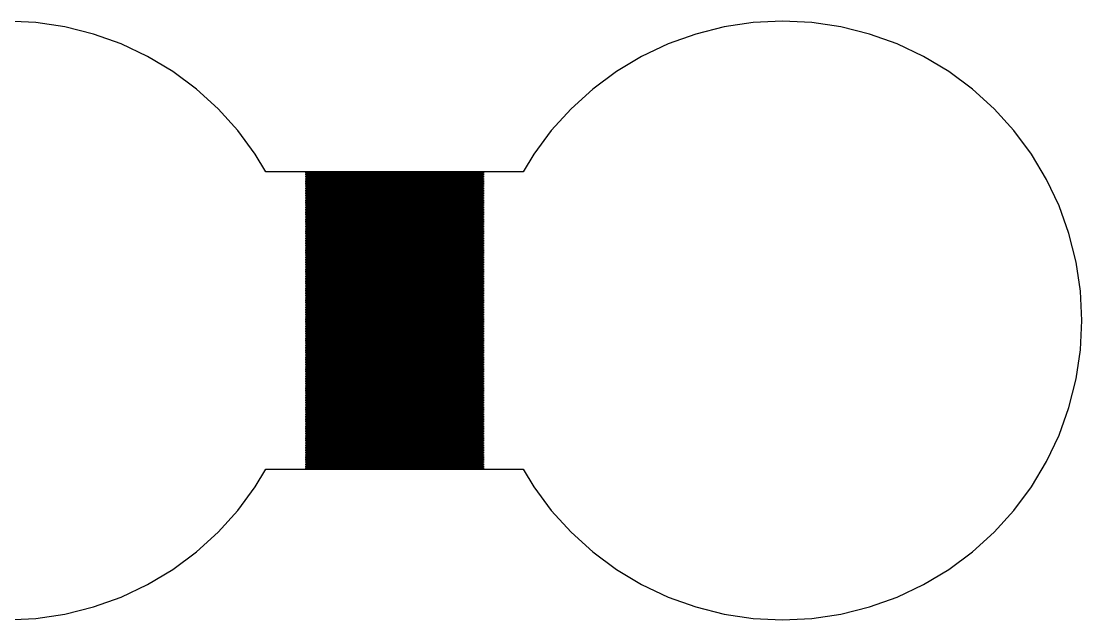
# Model space of a CAD drawing. Extents: x -5 to 101, y -4 to 66.
# Drawn here: x 7.67 to 19.97, y 5.03 to 11.97 of the extents above; entities that cross this region are included whole.
import ezdxf

# ---------------------------------------------------------------- set-up
doc = ezdxf.new("R2010")
doc.units = 0

msp = doc.modelspace()

# ---------------------------------------------------------------- linework, layer by layer
for p, q in [((7.84013, 11.9533), (7.5, 11.97)), ((8.17697, 11.9033), (7.84013, 11.9533)), ((16.1599, 11.9533), (15.823, 11.9033)), ((16.5, 11.97), (16.1599, 11.9533)), ((16.8401, 11.9533), (16.5, 11.97)), ((17.177, 11.9033), (16.8401, 11.9533)), ((8.50729, 11.8206), (8.17697, 11.9033)), ((8.82793, 11.7059), (8.50729, 11.8206)), ((15.4927, 11.8206), (15.1721, 11.7059)), ((15.823, 11.9033), (15.4927, 11.8206)), ((17.5073, 11.8206), (17.177, 11.9033)), ((17.8279, 11.7059), (17.5073, 11.8206)), ((9.13576, 11.5603), (8.82793, 11.7059)), ((15.1721, 11.7059), (14.8642, 11.5603)), ((18.1357, 11.5603), (17.8279, 11.7059)), ((9.42784, 11.3852), (9.13576, 11.5603)), ((14.8642, 11.5603), (14.5722, 11.3852)), ((18.4278, 11.3852), (18.1357, 11.5603)), ((9.70135, 11.1823), (9.42784, 11.3852)), ((14.5722, 11.3852), (14.2986, 11.1823)), ((18.7013, 11.1823), (18.4278, 11.3852)), ((9.95367, 10.9537), (9.70135, 11.1823)), ((14.2986, 11.1823), (14.0463, 10.9537)), ((18.9537, 10.9537), (18.7013, 11.1823)), ((10.1824, 10.7013), (9.95367, 10.9537)), ((14.0463, 10.9537), (13.8176, 10.7013)), ((19.1823, 10.7013), (18.9537, 10.9537)), ((10.3852, 10.4278), (10.1824, 10.7013)), ((13.8176, 10.7013), (13.6148, 10.4278)), ((19.3852, 10.4278), (19.1823, 10.7013)), ((10.5068, 10.225), (10.3852, 10.4278)), ((13.6148, 10.4278), (13.4932, 10.225)), ((19.5603, 10.1357), (19.3852, 10.4278)), ((13.4932, 10.225), (10.5068, 10.225)), ((10.97, 10.205), (10.97, 10.215)), ((10.97, 10.215), (13.03, 10.215)), ((13.03, 10.215), (13.03, 10.205)), ((13.03, 10.205), (10.97, 10.205)), ((10.97, 10.185), (10.97, 10.195)), ((10.97, 10.195), (13.03, 10.195)), ((13.03, 10.185), (10.97, 10.185)), ((10.97, 10.165), (10.97, 10.175)), ((10.97, 10.175), (13.03, 10.175)), ((13.03, 10.165), (10.97, 10.165)), ((10.97, 10.145), (10.97, 10.155)), ((10.97, 10.155), (13.03, 10.155)), ((13.03, 10.145), (10.97, 10.145)), ((10.97, 10.125), (10.97, 10.135)), ((10.97, 10.135), (13.03, 10.135)), ((13.03, 10.125), (10.97, 10.125)), ((10.97, 10.105), (10.97, 10.115)), ((10.97, 10.115), (13.03, 10.115)), ((13.03, 10.105), (10.97, 10.105)), ((10.97, 10.085), (10.97, 10.095)), ((10.97, 10.095), (13.03, 10.095)), ((13.03, 10.195), (13.03, 10.185)), ((13.03, 10.175), (13.03, 10.165)), ((13.03, 10.155), (13.03, 10.145)), ((13.03, 10.135), (13.03, 10.125)), ((13.03, 10.115), (13.03, 10.105)), ((13.03, 10.095), (13.03, 10.085)), ((19.7059, 9.82791), (19.5603, 10.1357)), ((13.03, 10.085), (10.97, 10.085)), ((10.97, 10.065), (10.97, 10.075)), ((10.97, 10.075), (13.03, 10.075)), ((13.03, 10.065), (10.97, 10.065)), ((10.97, 10.045), (10.97, 10.055)), ((10.97, 10.055), (13.03, 10.055)), ((13.03, 10.045), (10.97, 10.045)), ((10.97, 10.025), (10.97, 10.035)), ((10.97, 10.035), (13.03, 10.035)), ((13.03, 10.025), (10.97, 10.025)), ((10.97, 10.005), (10.97, 10.015)), ((10.97, 10.015), (13.03, 10.015)), ((13.03, 10.005), (10.97, 10.005)), ((10.97, 9.98499), (10.97, 9.995)), ((10.97, 9.995), (13.03, 9.995)), ((13.03, 9.98499), (10.97, 9.98499)), ((10.97, 9.965), (10.97, 9.97499)), ((10.97, 9.97499), (13.03, 9.97499)), ((13.03, 9.965), (10.97, 9.965)), ((13.03, 10.075), (13.03, 10.065)), ((13.03, 10.055), (13.03, 10.045)), ((13.03, 10.035), (13.03, 10.025)), ((13.03, 10.015), (13.03, 10.005)), ((13.03, 9.995), (13.03, 9.98499)), ((13.03, 9.97499), (13.03, 9.965)), ((10.97, 9.94499), (10.97, 9.95499)), ((10.97, 9.95499), (13.03, 9.95499)), ((13.03, 9.94499), (10.97, 9.94499)), ((10.97, 9.92499), (10.97, 9.935)), ((10.97, 9.935), (13.03, 9.935)), ((13.03, 9.92499), (10.97, 9.92499)), ((10.97, 9.905), (10.97, 9.91499)), ((10.97, 9.91499), (13.03, 9.91499)), ((13.03, 9.905), (10.97, 9.905)), ((10.97, 9.88499), (10.97, 9.89499)), ((10.97, 9.89499), (13.03, 9.89499)), ((13.03, 9.88499), (10.97, 9.88499)), ((10.97, 9.86499), (10.97, 9.875)), ((10.97, 9.875), (13.03, 9.875)), ((13.03, 9.86499), (10.97, 9.86499)), ((10.97, 9.84499), (10.97, 9.855)), ((10.97, 9.855), (13.03, 9.855)), ((13.03, 9.84499), (10.97, 9.84499)), ((13.03, 9.95499), (13.03, 9.94499)), ((13.03, 9.935), (13.03, 9.92499)), ((13.03, 9.91499), (13.03, 9.905)), ((13.03, 9.89499), (13.03, 9.88499)), ((13.03, 9.875), (13.03, 9.86499)), ((13.03, 9.855), (13.03, 9.84499)), ((10.97, 9.825), (10.97, 9.83499)), ((10.97, 9.83499), (13.03, 9.83499)), ((13.03, 9.825), (10.97, 9.825)), ((10.97, 9.80499), (10.97, 9.81499)), ((10.97, 9.81499), (13.03, 9.81499)), ((13.03, 9.80499), (10.97, 9.80499)), ((10.97, 9.78499), (10.97, 9.795)), ((10.97, 9.795), (13.03, 9.795)), ((13.03, 9.78499), (10.97, 9.78499)), ((10.97, 9.765), (10.97, 9.77499)), ((10.97, 9.77499), (13.03, 9.77499)), ((13.03, 9.765), (10.97, 9.765)), ((10.97, 9.745), (10.97, 9.75499)), ((10.97, 9.75499), (13.03, 9.75499)), ((13.03, 9.745), (10.97, 9.745)), ((10.97, 9.72499), (10.97, 9.73499)), ((10.97, 9.73499), (13.03, 9.73499)), ((13.03, 9.72499), (10.97, 9.72499)), ((13.03, 9.83499), (13.03, 9.825)), ((13.03, 9.81499), (13.03, 9.80499)), ((13.03, 9.795), (13.03, 9.78499)), ((13.03, 9.77499), (13.03, 9.765)), ((13.03, 9.75499), (13.03, 9.745)), ((13.03, 9.73499), (13.03, 9.72499)), ((19.8206, 9.50728), (19.7059, 9.82791)), ((10.97, 9.70499), (10.97, 9.715)), ((10.97, 9.715), (13.03, 9.715)), ((13.03, 9.70499), (10.97, 9.70499)), ((10.97, 9.685), (10.97, 9.69499)), ((10.97, 9.69499), (13.03, 9.69499)), ((13.03, 9.685), (10.97, 9.685)), ((10.97, 9.66499), (10.97, 9.67499)), ((10.97, 9.67499), (13.03, 9.67499)), ((13.03, 9.66499), (10.97, 9.66499)), ((10.97, 9.64499), (10.97, 9.655)), ((10.97, 9.655), (13.03, 9.655)), ((13.03, 9.64499), (10.97, 9.64499)), ((10.97, 9.625), (10.97, 9.63499)), ((10.97, 9.63499), (13.03, 9.63499)), ((13.03, 9.625), (10.97, 9.625)), ((10.97, 9.605), (10.97, 9.61499)), ((10.97, 9.61499), (13.03, 9.61499)), ((13.03, 9.605), (10.97, 9.605)), ((10.97, 9.58499), (10.97, 9.59499)), ((10.97, 9.59499), (13.03, 9.59499)), ((13.03, 9.715), (13.03, 9.70499)), ((13.03, 9.69499), (13.03, 9.685)), ((13.03, 9.67499), (13.03, 9.66499)), ((13.03, 9.655), (13.03, 9.64499)), ((13.03, 9.63499), (13.03, 9.625)), ((13.03, 9.61499), (13.03, 9.605)), ((13.03, 9.59499), (13.03, 9.58499)), ((13.03, 9.58499), (10.97, 9.58499)), ((10.97, 9.56499), (10.97, 9.575)), ((10.97, 9.575), (13.03, 9.575)), ((13.03, 9.56499), (10.97, 9.56499)), ((10.97, 9.545), (10.97, 9.55499)), ((10.97, 9.55499), (13.03, 9.55499)), ((13.03, 9.545), (10.97, 9.545)), ((10.97, 9.52499), (10.97, 9.53499)), ((10.97, 9.53499), (13.03, 9.53499)), ((13.03, 9.52499), (10.97, 9.52499)), ((10.97, 9.50499), (10.97, 9.515)), ((10.97, 9.515), (13.03, 9.515)), ((13.03, 9.50499), (10.97, 9.50499)), ((10.97, 9.48499), (10.97, 9.495)), ((10.97, 9.495), (13.03, 9.495)), ((13.03, 9.48499), (10.97, 9.48499)), ((10.97, 9.465), (10.97, 9.47499)), ((10.97, 9.47499), (13.03, 9.47499)), ((13.03, 9.575), (13.03, 9.56499)), ((13.03, 9.55499), (13.03, 9.545)), ((13.03, 9.53499), (13.03, 9.52499)), ((13.03, 9.515), (13.03, 9.50499)), ((13.03, 9.495), (13.03, 9.48499)), ((13.03, 9.47499), (13.03, 9.465)), ((19.9033, 9.17696), (19.8206, 9.50728)), ((13.03, 9.465), (10.97, 9.465)), ((10.97, 9.44499), (10.97, 9.45499)), ((10.97, 9.45499), (13.03, 9.45499)), ((13.03, 9.44499), (10.97, 9.44499)), ((10.97, 9.42499), (10.97, 9.435)), ((10.97, 9.435), (13.03, 9.435)), ((13.03, 9.42499), (10.97, 9.42499)), ((10.97, 9.405), (10.97, 9.41499)), ((10.97, 9.41499), (13.03, 9.41499)), ((13.03, 9.405), (10.97, 9.405)), ((10.97, 9.38499), (10.97, 9.39499)), ((10.97, 9.39499), (13.03, 9.39499)), ((13.03, 9.38499), (10.97, 9.38499)), ((10.97, 9.36499), (10.97, 9.375)), ((10.97, 9.375), (13.03, 9.375)), ((13.03, 9.36499), (10.97, 9.36499)), ((10.97, 9.34499), (10.97, 9.355)), ((10.97, 9.355), (13.03, 9.355)), ((13.03, 9.45499), (13.03, 9.44499)), ((13.03, 9.435), (13.03, 9.42499)), ((13.03, 9.41499), (13.03, 9.405)), ((13.03, 9.39499), (13.03, 9.38499)), ((13.03, 9.375), (13.03, 9.36499)), ((13.03, 9.355), (13.03, 9.34499)), ((13.03, 9.34499), (10.97, 9.34499)), ((10.97, 9.325), (10.97, 9.33499)), ((10.97, 9.33499), (13.03, 9.33499)), ((13.03, 9.325), (10.97, 9.325)), ((10.97, 9.30499), (10.97, 9.31499)), ((10.97, 9.31499), (13.03, 9.31499)), ((13.03, 9.30499), (10.97, 9.30499)), ((10.97, 9.28499), (10.97, 9.295)), ((10.97, 9.295), (13.03, 9.295)), ((13.03, 9.28499), (10.97, 9.28499)), ((10.97, 9.265), (10.97, 9.27499)), ((10.97, 9.27499), (13.03, 9.27499)), ((13.03, 9.265), (10.97, 9.265)), ((10.97, 9.245), (10.97, 9.25499)), ((10.97, 9.25499), (13.03, 9.25499)), ((13.03, 9.245), (10.97, 9.245)), ((10.97, 9.22499), (10.97, 9.23499)), ((10.97, 9.23499), (13.03, 9.23499)), ((13.03, 9.22499), (10.97, 9.22499)), ((13.03, 9.33499), (13.03, 9.325)), ((13.03, 9.31499), (13.03, 9.30499)), ((13.03, 9.295), (13.03, 9.28499)), ((13.03, 9.27499), (13.03, 9.265)), ((13.03, 9.25499), (13.03, 9.245)), ((13.03, 9.23499), (13.03, 9.22499)), ((10.97, 9.20499), (10.97, 9.215)), ((10.97, 9.215), (13.03, 9.215)), ((13.03, 9.20499), (10.97, 9.20499)), ((10.97, 9.185), (10.97, 9.19499)), ((10.97, 9.19499), (13.03, 9.19499)), ((13.03, 9.185), (10.97, 9.185)), ((10.97, 9.16499), (10.97, 9.17499)), ((10.97, 9.17499), (13.03, 9.17499)), ((13.03, 9.16499), (10.97, 9.16499)), ((10.97, 9.14499), (10.97, 9.155)), ((10.97, 9.155), (13.03, 9.155)), ((13.03, 9.14499), (10.97, 9.14499)), ((10.97, 9.125), (10.97, 9.13499)), ((10.97, 9.13499), (13.03, 9.13499)), ((13.03, 9.125), (10.97, 9.125)), ((10.97, 9.105), (10.97, 9.11499)), ((10.97, 9.11499), (13.03, 9.11499)), ((13.03, 9.105), (10.97, 9.105)), ((13.03, 9.215), (13.03, 9.20499)), ((13.03, 9.19499), (13.03, 9.185)), ((13.03, 9.17499), (13.03, 9.16499)), ((13.03, 9.155), (13.03, 9.14499)), ((13.03, 9.13499), (13.03, 9.125)), ((13.03, 9.11499), (13.03, 9.105)), ((19.9533, 8.84012), (19.9033, 9.17696)), ((10.97, 9.08499), (10.97, 9.09499)), ((10.97, 9.09499), (13.03, 9.09499)), ((13.03, 9.08499), (10.97, 9.08499)), ((10.97, 9.06499), (10.97, 9.075)), ((10.97, 9.075), (13.03, 9.075)), ((13.03, 9.06499), (10.97, 9.06499)), ((10.97, 9.045), (10.97, 9.05499)), ((10.97, 9.05499), (13.03, 9.05499)), ((13.03, 9.045), (10.97, 9.045)), ((10.97, 9.02499), (10.97, 9.03499)), ((10.97, 9.03499), (13.03, 9.03499)), ((13.03, 9.02499), (10.97, 9.02499)), ((10.97, 9.00499), (10.97, 9.015)), ((10.97, 9.015), (13.03, 9.015)), ((13.03, 9.00499), (10.97, 9.00499)), ((10.97, 8.98499), (10.97, 8.995)), ((10.97, 8.995), (13.03, 8.995)), ((13.03, 8.98499), (10.97, 8.98499)), ((13.03, 9.09499), (13.03, 9.08499)), ((13.03, 9.075), (13.03, 9.06499)), ((13.03, 9.05499), (13.03, 9.045)), ((13.03, 9.03499), (13.03, 9.02499)), ((13.03, 9.015), (13.03, 9.00499)), ((13.03, 8.995), (13.03, 8.98499)), ((10.97, 8.965), (10.97, 8.97499)), ((10.97, 8.97499), (13.03, 8.97499)), ((13.03, 8.965), (10.97, 8.965)), ((10.97, 8.94499), (10.97, 8.95499)), ((10.97, 8.95499), (13.03, 8.95499)), ((13.03, 8.94499), (10.97, 8.94499)), ((10.97, 8.92499), (10.97, 8.935)), ((10.97, 8.935), (13.03, 8.935)), ((13.03, 8.92499), (10.97, 8.92499)), ((10.97, 8.905), (10.97, 8.91499)), ((10.97, 8.91499), (13.03, 8.91499)), ((13.03, 8.905), (10.97, 8.905)), ((10.97, 8.88499), (10.97, 8.89499)), ((10.97, 8.89499), (13.03, 8.89499)), ((13.03, 8.88499), (10.97, 8.88499)), ((10.97, 8.86499), (10.97, 8.875)), ((10.97, 8.875), (13.03, 8.875)), ((13.03, 8.86499), (10.97, 8.86499)), ((13.03, 8.97499), (13.03, 8.965)), ((13.03, 8.95499), (13.03, 8.94499)), ((13.03, 8.935), (13.03, 8.92499)), ((13.03, 8.91499), (13.03, 8.905)), ((13.03, 8.89499), (13.03, 8.88499)), ((13.03, 8.875), (13.03, 8.86499)), ((10.97, 8.84499), (10.97, 8.855)), ((10.97, 8.855), (13.03, 8.855)), ((13.03, 8.84499), (10.97, 8.84499)), ((10.97, 8.825), (10.97, 8.83499)), ((10.97, 8.83499), (13.03, 8.83499)), ((13.03, 8.825), (10.97, 8.825)), ((10.97, 8.80499), (10.97, 8.81499)), ((10.97, 8.81499), (13.03, 8.81499)), ((13.03, 8.80499), (10.97, 8.80499)), ((10.97, 8.78499), (10.97, 8.795)), ((10.97, 8.795), (13.03, 8.795)), ((13.03, 8.78499), (10.97, 8.78499)), ((10.97, 8.765), (10.97, 8.77499)), ((10.97, 8.77499), (13.03, 8.77499)), ((13.03, 8.765), (10.97, 8.765)), ((10.97, 8.745), (10.97, 8.75499)), ((10.97, 8.75499), (13.03, 8.75499)), ((13.03, 8.745), (10.97, 8.745)), ((10.97, 8.72499), (10.97, 8.73499)), ((10.97, 8.73499), (13.03, 8.73499)), ((13.03, 8.855), (13.03, 8.84499)), ((13.03, 8.83499), (13.03, 8.825)), ((13.03, 8.81499), (13.03, 8.80499)), ((13.03, 8.795), (13.03, 8.78499)), ((13.03, 8.77499), (13.03, 8.765)), ((13.03, 8.75499), (13.03, 8.745)), ((13.03, 8.73499), (13.03, 8.72499)), ((19.97, 8.5), (19.9533, 8.84012)), ((13.03, 8.72499), (10.97, 8.72499)), ((10.97, 8.70499), (10.97, 8.715)), ((10.97, 8.715), (13.03, 8.715)), ((13.03, 8.70499), (10.97, 8.70499)), ((10.97, 8.685), (10.97, 8.69499)), ((10.97, 8.69499), (13.03, 8.69499)), ((13.03, 8.685), (10.97, 8.685)), ((10.97, 8.66499), (10.97, 8.67499)), ((10.97, 8.67499), (13.03, 8.67499)), ((13.03, 8.66499), (10.97, 8.66499)), ((10.97, 8.64499), (10.97, 8.655)), ((10.97, 8.655), (13.03, 8.655)), ((13.03, 8.64499), (10.97, 8.64499)), ((10.97, 8.625), (10.97, 8.63499)), ((10.97, 8.63499), (13.03, 8.63499)), ((13.03, 8.625), (10.97, 8.625)), ((10.97, 8.605), (10.97, 8.61499)), ((10.97, 8.61499), (13.03, 8.61499)), ((13.03, 8.715), (13.03, 8.70499)), ((13.03, 8.69499), (13.03, 8.685)), ((13.03, 8.67499), (13.03, 8.66499)), ((13.03, 8.655), (13.03, 8.64499)), ((13.03, 8.63499), (13.03, 8.625)), ((13.03, 8.61499), (13.03, 8.605)), ((13.03, 8.605), (10.97, 8.605)), ((10.97, 8.58499), (10.97, 8.59499)), ((10.97, 8.59499), (13.03, 8.59499)), ((13.03, 8.58499), (10.97, 8.58499)), ((10.97, 8.56499), (10.97, 8.575)), ((10.97, 8.575), (13.03, 8.575)), ((13.03, 8.56499), (10.97, 8.56499)), ((10.97, 8.545), (10.97, 8.55499)), ((10.97, 8.55499), (13.03, 8.55499)), ((13.03, 8.545), (10.97, 8.545)), ((10.97, 8.52499), (10.97, 8.53499)), ((10.97, 8.53499), (13.03, 8.53499)), ((13.03, 8.52499), (10.97, 8.52499)), ((10.97, 8.50499), (10.97, 8.515)), ((10.97, 8.515), (13.03, 8.515)), ((13.03, 8.50499), (10.97, 8.50499)), ((10.97, 8.485), (10.97, 8.49501)), ((10.97, 8.49501), (13.03, 8.49501)), ((13.03, 8.59499), (13.03, 8.58499)), ((13.03, 8.575), (13.03, 8.56499)), ((13.03, 8.55499), (13.03, 8.545)), ((13.03, 8.53499), (13.03, 8.52499)), ((13.03, 8.515), (13.03, 8.50499)), ((13.03, 8.49501), (13.03, 8.485)), ((19.9533, 8.15988), (19.97, 8.5)), ((13.03, 8.485), (10.97, 8.485)), ((10.97, 8.46501), (10.97, 8.47501)), ((10.97, 8.47501), (13.03, 8.47501)), ((13.03, 8.46501), (10.97, 8.46501)), ((10.97, 8.44501), (10.97, 8.455)), ((10.97, 8.455), (13.03, 8.455)), ((13.03, 8.44501), (10.97, 8.44501)), ((10.97, 8.425), (10.97, 8.43501)), ((10.97, 8.43501), (13.03, 8.43501)), ((13.03, 8.425), (10.97, 8.425)), ((10.97, 8.40501), (10.97, 8.41501)), ((10.97, 8.41501), (13.03, 8.41501)), ((13.03, 8.40501), (10.97, 8.40501)), ((10.97, 8.38501), (10.97, 8.395)), ((10.97, 8.395), (13.03, 8.395)), ((13.03, 8.38501), (10.97, 8.38501)), ((10.97, 8.36501), (10.97, 8.375)), ((10.97, 8.375), (13.03, 8.375)), ((13.03, 8.36501), (10.97, 8.36501)), ((13.03, 8.47501), (13.03, 8.46501)), ((13.03, 8.455), (13.03, 8.44501)), ((13.03, 8.43501), (13.03, 8.425)), ((13.03, 8.41501), (13.03, 8.40501)), ((13.03, 8.395), (13.03, 8.38501)), ((13.03, 8.375), (13.03, 8.36501)), ((10.97, 8.345), (10.97, 8.35501)), ((10.97, 8.35501), (13.03, 8.35501)), ((13.03, 8.345), (10.97, 8.345)), ((10.97, 8.32501), (10.97, 8.33501)), ((10.97, 8.33501), (13.03, 8.33501)), ((13.03, 8.32501), (10.97, 8.32501)), ((10.97, 8.30501), (10.97, 8.315)), ((10.97, 8.315), (13.03, 8.315)), ((13.03, 8.30501), (10.97, 8.30501)), ((10.97, 8.285), (10.97, 8.29501)), ((10.97, 8.29501), (13.03, 8.29501)), ((13.03, 8.285), (10.97, 8.285)), ((10.97, 8.26501), (10.97, 8.27501)), ((10.97, 8.27501), (13.03, 8.27501)), ((13.03, 8.26501), (10.97, 8.26501)), ((10.97, 8.24501), (10.97, 8.255)), ((10.97, 8.255), (13.03, 8.255)), ((13.03, 8.24501), (10.97, 8.24501)), ((13.03, 8.35501), (13.03, 8.345)), ((13.03, 8.33501), (13.03, 8.32501)), ((13.03, 8.315), (13.03, 8.30501)), ((13.03, 8.29501), (13.03, 8.285)), ((13.03, 8.27501), (13.03, 8.26501)), ((13.03, 8.255), (13.03, 8.24501)), ((10.97, 8.22501), (10.97, 8.235)), ((10.97, 8.235), (13.03, 8.235)), ((13.03, 8.22501), (10.97, 8.22501)), ((10.97, 8.205), (10.97, 8.21501)), ((10.97, 8.21501), (13.03, 8.21501)), ((13.03, 8.205), (10.97, 8.205)), ((10.97, 8.18501), (10.97, 8.19501)), ((10.97, 8.19501), (13.03, 8.19501)), ((13.03, 8.18501), (10.97, 8.18501)), ((10.97, 8.16501), (10.97, 8.175)), ((10.97, 8.175), (13.03, 8.175)), ((13.03, 8.16501), (10.97, 8.16501)), ((10.97, 8.145), (10.97, 8.15501)), ((10.97, 8.15501), (13.03, 8.15501)), ((13.03, 8.145), (10.97, 8.145)), ((10.97, 8.125), (10.97, 8.13501)), ((10.97, 8.13501), (13.03, 8.13501)), ((13.03, 8.125), (10.97, 8.125)), ((13.03, 8.235), (13.03, 8.22501)), ((13.03, 8.21501), (13.03, 8.205)), ((13.03, 8.19501), (13.03, 8.18501)), ((13.03, 8.175), (13.03, 8.16501)), ((13.03, 8.15501), (13.03, 8.145)), ((13.03, 8.13501), (13.03, 8.125)), ((19.9033, 7.82304), (19.9533, 8.15988)), ((10.97, 8.10501), (10.97, 8.11501)), ((10.97, 8.11501), (13.03, 8.11501)), ((13.03, 8.10501), (10.97, 8.10501)), ((10.97, 8.08501), (10.97, 8.095)), ((10.97, 8.095), (13.03, 8.095)), ((13.03, 8.08501), (10.97, 8.08501)), ((10.97, 8.065), (10.97, 8.07501)), ((10.97, 8.07501), (13.03, 8.07501)), ((13.03, 8.065), (10.97, 8.065)), ((10.97, 8.04501), (10.97, 8.05501)), ((10.97, 8.05501), (13.03, 8.05501)), ((13.03, 8.04501), (10.97, 8.04501)), ((10.97, 8.02501), (10.97, 8.035)), ((10.97, 8.035), (13.03, 8.035)), ((13.03, 8.02501), (10.97, 8.02501)), ((10.97, 8.005), (10.97, 8.01501)), ((10.97, 8.01501), (13.03, 8.01501)), ((13.03, 8.005), (10.97, 8.005)), ((10.97, 7.985), (10.97, 7.99501)), ((10.97, 7.99501), (13.03, 7.99501)), ((13.03, 8.11501), (13.03, 8.10501)), ((13.03, 8.095), (13.03, 8.08501)), ((13.03, 8.07501), (13.03, 8.065)), ((13.03, 8.05501), (13.03, 8.04501)), ((13.03, 8.035), (13.03, 8.02501)), ((13.03, 8.01501), (13.03, 8.005)), ((13.03, 7.99501), (13.03, 7.985)), ((13.03, 7.985), (10.97, 7.985)), ((10.97, 7.96501), (10.97, 7.97501)), ((10.97, 7.97501), (13.03, 7.97501)), ((13.03, 7.96501), (10.97, 7.96501)), ((10.97, 7.94501), (10.97, 7.955)), ((10.97, 7.955), (13.03, 7.955)), ((13.03, 7.94501), (10.97, 7.94501)), ((10.97, 7.925), (10.97, 7.93501)), ((10.97, 7.93501), (13.03, 7.93501)), ((13.03, 7.925), (10.97, 7.925)), ((10.97, 7.90501), (10.97, 7.91501)), ((10.97, 7.91501), (13.03, 7.91501)), ((13.03, 7.90501), (10.97, 7.90501)), ((10.97, 7.88501), (10.97, 7.895)), ((10.97, 7.895), (13.03, 7.895)), ((13.03, 7.88501), (10.97, 7.88501)), ((10.97, 7.86501), (10.97, 7.875)), ((10.97, 7.875), (13.03, 7.875)), ((13.03, 7.97501), (13.03, 7.96501)), ((13.03, 7.955), (13.03, 7.94501)), ((13.03, 7.93501), (13.03, 7.925)), ((13.03, 7.91501), (13.03, 7.90501)), ((13.03, 7.895), (13.03, 7.88501)), ((13.03, 7.875), (13.03, 7.86501)), ((13.03, 7.86501), (10.97, 7.86501)), ((10.97, 7.845), (10.97, 7.85501)), ((10.97, 7.85501), (13.03, 7.85501)), ((13.03, 7.845), (10.97, 7.845)), ((10.97, 7.82501), (10.97, 7.83501)), ((10.97, 7.83501), (13.03, 7.83501)), ((13.03, 7.82501), (10.97, 7.82501)), ((10.97, 7.80501), (10.97, 7.815)), ((10.97, 7.815), (13.03, 7.815)), ((13.03, 7.80501), (10.97, 7.80501)), ((10.97, 7.785), (10.97, 7.79501)), ((10.97, 7.79501), (13.03, 7.79501)), ((13.03, 7.785), (10.97, 7.785)), ((10.97, 7.76501), (10.97, 7.77501)), ((10.97, 7.77501), (13.03, 7.77501)), ((13.03, 7.76501), (10.97, 7.76501)), ((10.97, 7.74501), (10.97, 7.755)), ((10.97, 7.755), (13.03, 7.755)), ((13.03, 7.85501), (13.03, 7.845)), ((13.03, 7.83501), (13.03, 7.82501)), ((13.03, 7.815), (13.03, 7.80501)), ((13.03, 7.79501), (13.03, 7.785)), ((13.03, 7.77501), (13.03, 7.76501)), ((13.03, 7.755), (13.03, 7.74501)), ((19.8206, 7.49272), (19.9033, 7.82304)), ((13.03, 7.74501), (10.97, 7.74501)), ((10.97, 7.72501), (10.97, 7.735)), ((10.97, 7.735), (13.03, 7.735)), ((13.03, 7.72501), (10.97, 7.72501)), ((10.97, 7.705), (10.97, 7.71501)), ((10.97, 7.71501), (13.03, 7.71501)), ((13.03, 7.705), (10.97, 7.705)), ((10.97, 7.68501), (10.97, 7.69501)), ((10.97, 7.69501), (13.03, 7.69501)), ((13.03, 7.68501), (10.97, 7.68501)), ((10.97, 7.66501), (10.97, 7.675)), ((10.97, 7.675), (13.03, 7.675)), ((13.03, 7.66501), (10.97, 7.66501)), ((10.97, 7.645), (10.97, 7.65501)), ((10.97, 7.65501), (13.03, 7.65501)), ((13.03, 7.645), (10.97, 7.645)), ((10.97, 7.625), (10.97, 7.63501)), ((10.97, 7.63501), (13.03, 7.63501)), ((13.03, 7.735), (13.03, 7.72501)), ((13.03, 7.71501), (13.03, 7.705)), ((13.03, 7.69501), (13.03, 7.68501)), ((13.03, 7.675), (13.03, 7.66501)), ((13.03, 7.65501), (13.03, 7.645)), ((13.03, 7.63501), (13.03, 7.625)), ((13.03, 7.625), (10.97, 7.625)), ((10.97, 7.60501), (10.97, 7.61501)), ((10.97, 7.61501), (13.03, 7.61501)), ((13.03, 7.60501), (10.97, 7.60501)), ((10.97, 7.58501), (10.97, 7.595)), ((10.97, 7.595), (13.03, 7.595)), ((13.03, 7.58501), (10.97, 7.58501)), ((10.97, 7.565), (10.97, 7.57501)), ((10.97, 7.57501), (13.03, 7.57501)), ((13.03, 7.565), (10.97, 7.565)), ((10.97, 7.54501), (10.97, 7.55501)), ((10.97, 7.55501), (13.03, 7.55501)), ((13.03, 7.54501), (10.97, 7.54501)), ((10.97, 7.52501), (10.97, 7.535)), ((10.97, 7.535), (13.03, 7.535)), ((13.03, 7.52501), (10.97, 7.52501)), ((10.97, 7.505), (10.97, 7.51501)), ((10.97, 7.51501), (13.03, 7.51501)), ((13.03, 7.505), (10.97, 7.505)), ((13.03, 7.61501), (13.03, 7.60501)), ((13.03, 7.595), (13.03, 7.58501)), ((13.03, 7.57501), (13.03, 7.565)), ((13.03, 7.55501), (13.03, 7.54501)), ((13.03, 7.535), (13.03, 7.52501)), ((13.03, 7.51501), (13.03, 7.505)), ((10.97, 7.485), (10.97, 7.49501)), ((10.97, 7.49501), (13.03, 7.49501)), ((13.03, 7.485), (10.97, 7.485)), ((10.97, 7.46501), (10.97, 7.47501)), ((10.97, 7.47501), (13.03, 7.47501)), ((13.03, 7.46501), (10.97, 7.46501)), ((10.97, 7.44501), (10.97, 7.455)), ((10.97, 7.455), (13.03, 7.455)), ((13.03, 7.44501), (10.97, 7.44501)), ((10.97, 7.425), (10.97, 7.43501)), ((10.97, 7.43501), (13.03, 7.43501)), ((13.03, 7.425), (10.97, 7.425)), ((10.97, 7.40501), (10.97, 7.41501)), ((10.97, 7.41501), (13.03, 7.41501)), ((13.03, 7.40501), (10.97, 7.40501)), ((10.97, 7.38501), (10.97, 7.395)), ((10.97, 7.395), (13.03, 7.395)), ((13.03, 7.38501), (10.97, 7.38501)), ((13.03, 7.49501), (13.03, 7.485)), ((13.03, 7.47501), (13.03, 7.46501)), ((13.03, 7.455), (13.03, 7.44501)), ((13.03, 7.43501), (13.03, 7.425)), ((13.03, 7.41501), (13.03, 7.40501)), ((13.03, 7.395), (13.03, 7.38501)), ((19.7059, 7.17209), (19.8206, 7.49272)), ((10.97, 7.36501), (10.97, 7.375)), ((10.97, 7.375), (13.03, 7.375)), ((13.03, 7.36501), (10.97, 7.36501)), ((10.97, 7.345), (10.97, 7.35501)), ((10.97, 7.35501), (13.03, 7.35501)), ((13.03, 7.345), (10.97, 7.345)), ((10.97, 7.32501), (10.97, 7.33501)), ((10.97, 7.33501), (13.03, 7.33501)), ((13.03, 7.32501), (10.97, 7.32501)), ((10.97, 7.30501), (10.97, 7.315)), ((10.97, 7.315), (13.03, 7.315)), ((13.03, 7.30501), (10.97, 7.30501)), ((10.97, 7.285), (10.97, 7.29501)), ((10.97, 7.29501), (13.03, 7.29501)), ((13.03, 7.285), (10.97, 7.285)), ((10.97, 7.26501), (10.97, 7.27501)), ((10.97, 7.27501), (13.03, 7.27501)), ((13.03, 7.26501), (10.97, 7.26501)), ((13.03, 7.375), (13.03, 7.36501)), ((13.03, 7.35501), (13.03, 7.345)), ((13.03, 7.33501), (13.03, 7.32501)), ((13.03, 7.315), (13.03, 7.30501)), ((13.03, 7.29501), (13.03, 7.285)), ((13.03, 7.27501), (13.03, 7.26501)), ((10.97, 7.24501), (10.97, 7.255)), ((10.97, 7.255), (13.03, 7.255)), ((13.03, 7.24501), (10.97, 7.24501)), ((10.97, 7.22501), (10.97, 7.235)), ((10.97, 7.235), (13.03, 7.235)), ((13.03, 7.22501), (10.97, 7.22501)), ((10.97, 7.205), (10.97, 7.21501)), ((10.97, 7.21501), (13.03, 7.21501)), ((13.03, 7.205), (10.97, 7.205)), ((10.97, 7.18501), (10.97, 7.19501)), ((10.97, 7.19501), (13.03, 7.19501)), ((13.03, 7.18501), (10.97, 7.18501)), ((10.97, 7.16501), (10.97, 7.175)), ((10.97, 7.175), (13.03, 7.175)), ((13.03, 7.16501), (10.97, 7.16501)), ((10.97, 7.145), (10.97, 7.15501)), ((10.97, 7.15501), (13.03, 7.15501)), ((13.03, 7.145), (10.97, 7.145)), ((10.97, 7.125), (10.97, 7.13501)), ((10.97, 7.13501), (13.03, 7.13501)), ((13.03, 7.255), (13.03, 7.24501)), ((13.03, 7.235), (13.03, 7.22501)), ((13.03, 7.21501), (13.03, 7.205)), ((13.03, 7.19501), (13.03, 7.18501)), ((13.03, 7.175), (13.03, 7.16501)), ((13.03, 7.15501), (13.03, 7.145)), ((13.03, 7.13501), (13.03, 7.125)), ((19.5603, 6.86426), (19.7059, 7.17209)), ((13.03, 7.125), (10.97, 7.125)), ((10.97, 7.10501), (10.97, 7.11501)), ((10.97, 7.11501), (13.03, 7.11501)), ((13.03, 7.10501), (10.97, 7.10501)), ((10.97, 7.08501), (10.97, 7.095)), ((10.97, 7.095), (13.03, 7.095)), ((13.03, 7.08501), (10.97, 7.08501)), ((10.97, 7.065), (10.97, 7.07501)), ((10.97, 7.07501), (13.03, 7.07501)), ((13.03, 7.065), (10.97, 7.065)), ((10.97, 7.04501), (10.97, 7.05501)), ((10.97, 7.05501), (13.03, 7.05501)), ((13.03, 7.04501), (10.97, 7.04501)), ((10.97, 7.02501), (10.97, 7.035)), ((10.97, 7.035), (13.03, 7.035)), ((13.03, 7.02501), (10.97, 7.02501)), ((10.97, 7.005), (10.97, 7.01501)), ((10.97, 7.01501), (13.03, 7.01501)), ((13.03, 7.11501), (13.03, 7.10501)), ((13.03, 7.095), (13.03, 7.08501)), ((13.03, 7.07501), (13.03, 7.065)), ((13.03, 7.05501), (13.03, 7.04501)), ((13.03, 7.035), (13.03, 7.02501)), ((13.03, 7.01501), (13.03, 7.005)), ((13.03, 7.005), (10.97, 7.005)), ((10.97, 6.985), (10.97, 6.99501)), ((10.97, 6.99501), (13.03, 6.99501)), ((13.03, 6.985), (10.97, 6.985)), ((10.97, 6.96501), (10.97, 6.97501)), ((10.97, 6.97501), (13.03, 6.97501)), ((13.03, 6.96501), (10.97, 6.96501)), ((10.97, 6.94501), (10.97, 6.955)), ((10.97, 6.955), (13.03, 6.955)), ((13.03, 6.94501), (10.97, 6.94501)), ((10.97, 6.925), (10.97, 6.93501)), ((10.97, 6.93501), (13.03, 6.93501)), ((13.03, 6.925), (10.97, 6.925)), ((10.97, 6.90501), (10.97, 6.91501)), ((10.97, 6.91501), (13.03, 6.91501)), ((13.03, 6.90501), (10.97, 6.90501)), ((10.97, 6.88501), (10.97, 6.895)), ((10.97, 6.895), (13.03, 6.895)), ((13.03, 6.99501), (13.03, 6.985)), ((13.03, 6.97501), (13.03, 6.96501)), ((13.03, 6.955), (13.03, 6.94501)), ((13.03, 6.93501), (13.03, 6.925)), ((13.03, 6.91501), (13.03, 6.90501)), ((13.03, 6.895), (13.03, 6.88501)), ((10.3852, 6.57217), (10.5068, 6.77501)), ((10.5068, 6.77501), (13.4932, 6.77501)), ((13.03, 6.88501), (10.97, 6.88501)), ((10.97, 6.86501), (10.97, 6.875)), ((10.97, 6.875), (13.03, 6.875)), ((13.03, 6.86501), (10.97, 6.86501)), ((10.97, 6.845), (10.97, 6.85501)), ((10.97, 6.85501), (13.03, 6.85501)), ((13.03, 6.845), (10.97, 6.845)), ((10.97, 6.82501), (10.97, 6.83501)), ((10.97, 6.83501), (13.03, 6.83501)), ((13.03, 6.82501), (10.97, 6.82501)), ((10.97, 6.80501), (10.97, 6.815)), ((10.97, 6.815), (13.03, 6.815)), ((13.03, 6.80501), (10.97, 6.80501)), ((10.97, 6.785), (10.97, 6.79501)), ((10.97, 6.79501), (13.03, 6.79501)), ((13.03, 6.785), (10.97, 6.785)), ((13.03, 6.875), (13.03, 6.86501)), ((13.03, 6.85501), (13.03, 6.845)), ((13.03, 6.83501), (13.03, 6.82501)), ((13.03, 6.815), (13.03, 6.80501)), ((13.03, 6.79501), (13.03, 6.785)), ((13.4932, 6.77501), (13.6148, 6.57217)), ((19.3852, 6.57217), (19.5603, 6.86426)), ((10.1824, 6.29866), (10.3852, 6.57217)), ((13.6148, 6.57217), (13.8176, 6.29866)), ((19.1823, 6.29866), (19.3852, 6.57217)), ((9.95367, 6.04634), (10.1824, 6.29866)), ((13.8176, 6.29866), (14.0463, 6.04634)), ((18.9537, 6.04634), (19.1823, 6.29866)), ((9.70135, 5.81766), (9.95367, 6.04634)), ((14.0463, 6.04634), (14.2986, 5.81766)), ((18.7013, 5.81766), (18.9537, 6.04634)), ((9.42784, 5.61481), (9.70135, 5.81766)), ((14.2986, 5.81766), (14.5722, 5.61481)), ((18.4278, 5.61481), (18.7013, 5.81766)), ((9.13576, 5.43974), (9.42784, 5.61481)), ((14.5722, 5.61481), (14.8642, 5.43974)), ((18.1357, 5.43974), (18.4278, 5.61481)), ((8.82793, 5.29414), (9.13576, 5.43974)), ((14.8642, 5.43974), (15.1721, 5.29414)), ((17.8279, 5.29414), (18.1357, 5.43974)), ((8.50729, 5.17943), (8.82793, 5.29414)), ((15.1721, 5.29414), (15.4927, 5.17943)), ((17.5073, 5.17943), (17.8279, 5.29414)), ((8.17697, 5.09668), (8.50729, 5.17943)), ((15.4927, 5.17943), (15.823, 5.09668)), ((17.177, 5.09668), (17.5073, 5.17943)), ((7.5, 5.03001), (7.84013, 5.04672)), ((7.84013, 5.04672), (8.17697, 5.09668)), ((15.823, 5.09668), (16.1599, 5.04672)), ((16.1599, 5.04672), (16.5, 5.03001)), ((16.5, 5.03001), (16.8401, 5.04672)), ((16.8401, 5.04672), (17.177, 5.09668))]:
    msp.add_line(p, q)

doc.saveas('drawing.dxf')
